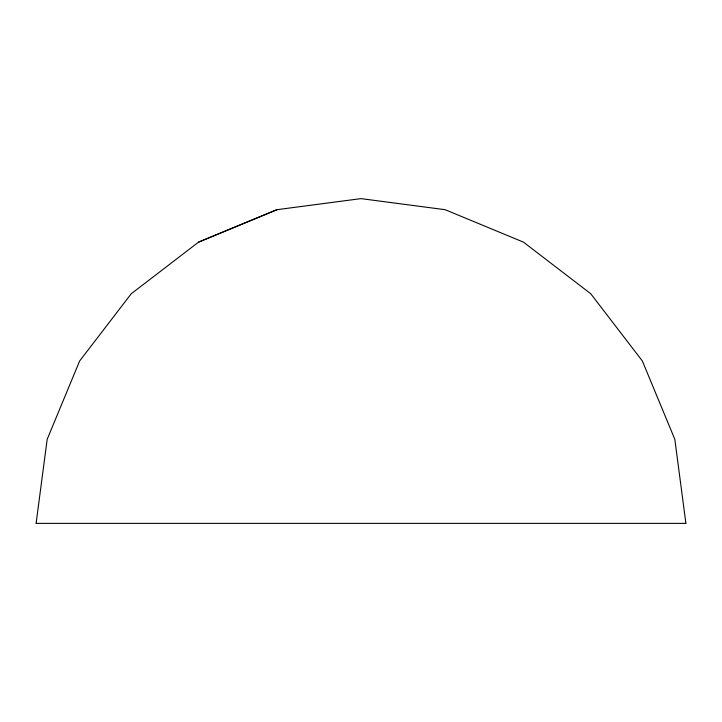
<?xml version="1.0" encoding="UTF-8"?>
<svg xmlns="http://www.w3.org/2000/svg" width="722" height="722" viewBox="0 0 722 722"><rect width="100%" height="100%" fill="white"/><g stroke="black" fill="none" stroke-linecap="round" stroke-linejoin="round"><path stroke-width="1.08" d="M36.1 523.378L47.174 439.328L79.628 361L131.26 293.737L198.55 242.132L276.914 209.687L361 198.622L445.086 209.687L523.45 242.132L590.74 293.737L642.372 361L674.826 439.328L685.9 523.378M276.986 209.687L198.55 242.132M36.235 523.378L685.765 523.378"/></g></svg>
